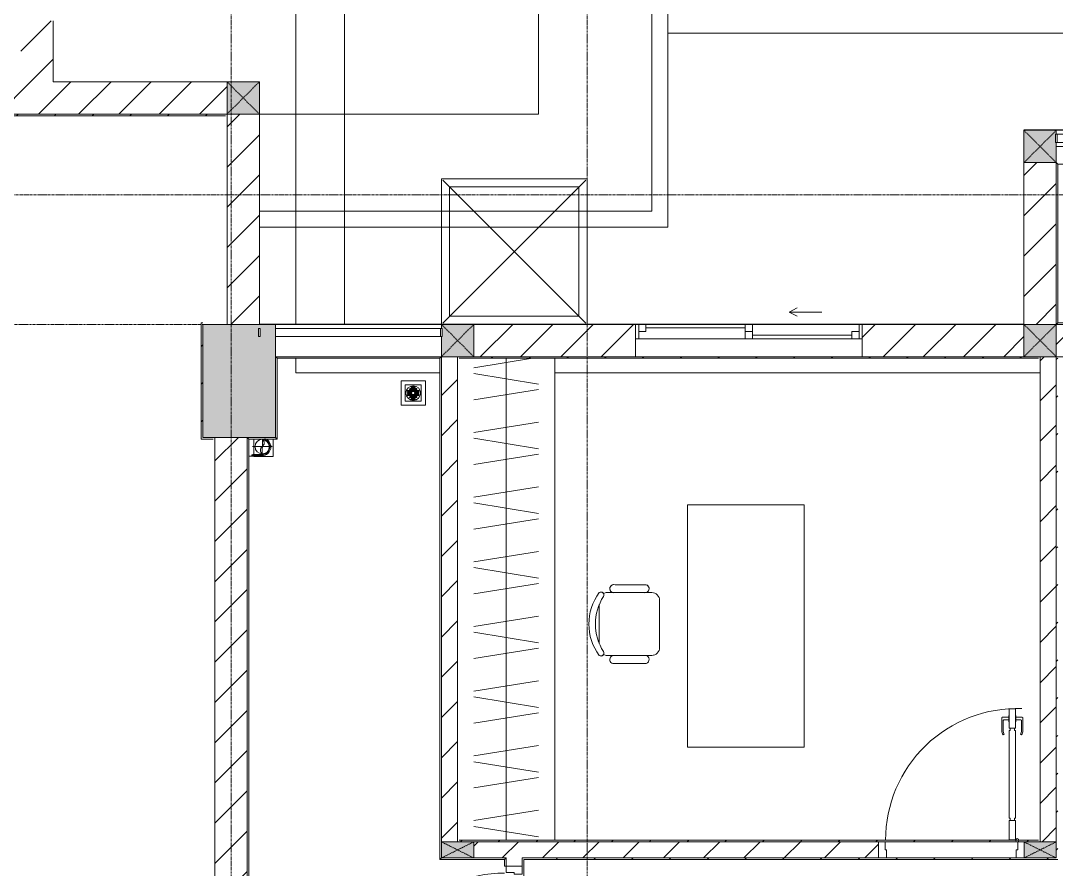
# Model space of a CAD drawing. Header units: millimetres. Extents: x -24439 to 198341, y -52871 to 149926.
# Drawn here: x 51452 to 57853, y 41167 to 46415 of the extents above; entities that cross this region are included whole.
import ezdxf

# ---------------------------------------------------------------- set-up
doc = ezdxf.new("R2010")
doc.units = ezdxf.units.MM
for name, pattern in [('Dash', [6, 3, -3]), ('Grid Line', [22.225, 12.7, -3.175, 3.175, -3.175]), ('IMPORT-CENTER _3_', [10.16, 6.35, -1.27, 1.27, -1.27])]:
    doc.linetypes.add(name, pattern=pattern)
for name, color, linetype, lineweight in [('0-1', 7, 'Continuous', 5), ('A-DETL-GENF-1', 9, 'Continuous', 9), ('A-DOOR-1', 9, 'Continuous', 9), ('A-FLOR', 192, 'Continuous', 9), ('A-FLOR-HRAL', 11, 'Continuous', 9), ('A-FLOR-HRAL-1', 9, 'Continuous', 9), ('A-GLAZ', 151, 'Continuous', 9), ('A-WALL', 113, 'Continuous', 9), ('A-WALL-1', 253, 'Continuous', 18), ('A-WALL-2', 9, 'Continuous', 9), ('A-WALL-3', 113, 'Continuous', 18), ('A-WALL-PATT-1', 10, 'Continuous', 9), ('A-WALL-PATT-2', 9, 'Continuous', 9), ('A-WALL-PATT-3', 111, 'Continuous', 9), ('G-IMPT', 8, 'Continuous', 9), ('G-IMPT-2', 8, 'IMPORT-CENTER _3_', 9), ('I-FURN', 30, 'Continuous', 9), ('I-FURN-1', 9, 'Continuous', 9), ('I-WALL-1', 253, 'Continuous', 18), ('I-WALL-3', 2, 'Continuous', 18), ('M-EQPM', 50, 'Continuous', 9), ('S-COLS', 52, 'Continuous', 9), ('S-COLS-1', 254, 'Continuous', 5), ('S-COLS-2', 253, 'Continuous', 18), ('S-COLS-3', 9, 'Continuous', 9), ('S-COLS-4', 52, 'Continuous', 18), ('S-COLS-5', 52, 'Dash', 9), ('S-COLS-HDLN', 52, 'Dash', 9), ('S-COLS-HDLN-1', 9, 'Dash', 9), ('S-GRID-1', 1, 'Grid Line', 9)]:
    doc.layers.add(name, color=color, linetype=linetype, lineweight=lineweight)
pattern_1 = [(45, (0, 0), (-124.4508, 124.4508), [])]
pattern_2 = [(45, (0, 0), (-116.67262, 116.67262), [])]

# ---------------------------------------------------------------- blocks, each defined once
blk = doc.blocks.new('NCV_TKTC_KET CAU_rvt-1-TKCS_MB ĐỊNH VỊ CAO ĐỘ THIẾT KẾ')
at = {"layer": 'S-COLS-1'}
h = blk.add_hatch(color=256, dxfattribs=at)
h.paths.add_polyline_path([(53027.6, 43836.9), (53027.6, 44536.9), (52577.6, 44536.9), (52577.6, 43836.9), (52932.6, 43836.9)])
h.paths.add_polyline_path([(52922.6, 44462), (52922.6, 44512), (52932.6, 44512), (52932.6, 44462)])
at = {"layer": 'S-COLS-2'}
for p, q in [((53027.6, 44536.9), (52577.6, 44536.9)), ((52577.6, 44536.9), (52577.6, 43836.9)), ((53027.6, 43836.9), (53027.6, 44536.9)), ((52577.6, 43836.9), (53027.6, 43836.9))]:
    blk.add_line(p, q, dxfattribs=at)
blk = doc.blocks.new('DOOR_CW_01 CANH MO-PANEL KINH - DIW_01-900x2200-CỬA GỖ VÂN LAMINATE-553375-TKCS_MB ĐỊNH VỊ CAO ĐỘ THIẾT KẾ')
at = {"layer": 'A-DETL-GENF-1'}
for p, q in [((-397, -182), (-397, -62)), ((-397, -62), (-357, -62)), ((-357, -62), (-357, -182)), ((-357, -182), (-397, -182)), ((-391, -196), (-391, -182)), ((-391, -182), (-363, -182)), ((-363, -182), (-363, -196)), ((-397, -196), (-391, -196)), ((-397, -738), (-397, -196)), ((-357, -196), (-363, -196)), ((-357, -196), (-357, -738)), ((-442, -737), (-442, -816.5)), ((-434, -799.5), (-434, -737)), ((-433.9, -711.2), (-427.3, -715.8)), ((-397, -738), (-391, -738)), ((-357, -752), (-397, -752)), ((-397, -752), (-397, -872)), ((-391, -752), (-391, -738)), ((-363, -752), (-391, -752)), ((-357, -738), (-363, -738)), ((-363, -738), (-363, -752)), ((-357, -872), (-357, -752)), ((-320.1, -711.2), (-326.7, -715.8)), ((-320, -799.5), (-320, -737)), ((-312, -737), (-312, -816.5)), ((-399, -820.5), (-438, -820.5)), ((-399, -803.5), (-430, -803.5)), ((-399, -792.2), (-399, -831.8)), ((-397, -792.2), (-399, -792.2)), ((-399, -831.8), (-397, -831.8)), ((-397, -792.2), (-397, -831.8)), ((-357, -792.2), (-357, -831.8)), ((-357, -792.2), (-355, -792.2)), ((-355, -831.8), (-357, -831.8)), ((-355, -792.2), (-355, -831.8)), ((-355, -803.5), (-324, -803.5)), ((-355, -820.5), (-316, -820.5)), ((-397, -872), (-357, -872))]:
    blk.add_line(p, q, dxfattribs=at)
blk.add_circle((-407, -60), 10, dxfattribs=at)
for centre, radius, start, end in [((-407, -60), 814, 268, 0), ((-397, -737), 45, 145, 180), ((-397, -737), 37, 145, 180), ((-357, -737), 37, 0, 35), ((-357, -737), 45, 360, 35), ((-438, -816.5), 4, 180, 270), ((-430, -799.5), 4, 180, 270), ((-324, -799.5), 4, 270, 0), ((-316, -816.5), 4, 270, 0)]:
    blk.add_arc(centre, radius, start, end, dxfattribs=at)
at = {"layer": 'A-DOOR-1'}
for p, q in [((-450, -50), (-450, 50)), ((-450, 50), (-400, 50)), ((-400, 50), (-400, 0)), ((400, 0), (400, 50)), ((400, 50), (450, 50)), ((450, 50), (450, -50)), ((-410, -50), (-450, -50)), ((-410, 0), (-410, -50)), ((-400, 0), (-410, 0)), ((-407, -50), (-382, -50)), ((410, 0), (400, 0)), ((410, -50), (410, 0)), ((450, -50), (410, -50))]:
    blk.add_line(p, q, dxfattribs=at)
blk = doc.blocks.new('TU DO LV A - TU DO LV A-451134-TKCS_MB ĐỊNH VỊ CAO ĐỘ THIẾT KẾ')
at = {"layer": 'I-FURN'}
for p, q in [((10, 0), (2990, 0)), ((169, -101), (104.4, -499)), ((202.5, -101), (267.1, -499)), ((404.3, -101), (468.9, -499)), ((569, -101), (504.4, -499)), ((602.5, -101), (667.1, -499)), ((804.3, -101), (868.9, -499)), ((969, -101), (904.4, -499)), ((1002.5, -101), (1067.1, -499)), ((1204.3, -101), (1268.9, -499)), ((1369, -101), (1304.4, -499)), ((1402.5, -101), (1467.1, -499)), ((1604.3, -101), (1668.9, -499)), ((1769, -101), (1704.4, -499)), ((1802.5, -101), (1867.1, -499)), ((2004.3, -101), (2068.9, -499)), ((2169, -101), (2104.4, -499)), ((2202.5, -101), (2267.1, -499)), ((2404.3, -101), (2468.9, -499)), ((2569, -101), (2504.4, -499)), ((2602.5, -101), (2667.1, -499)), ((2804.3, -101), (2868.9, -499)), ((2969, -101), (2904.4, -499)), ((10, -136.3), (68.9, -499)), ((10, -300), (2990, -300))]:
    blk.add_line(p, q, dxfattribs=at)
at = {"layer": 'I-FURN-1'}
blk.add_line((10, 0), (2990, 0), dxfattribs=at)
blk = doc.blocks.new('BAN LV A - BAN LV A_dwg_ban hoc2-348006-TKCS_MB ĐỊNH VỊ CAO ĐỘ THIẾT KẾ')
at = {"layer": 'I-FURN'}
for p, q in [((-194.4, 388.8), (-194.4, 113.4)), ((145.8, 437.4), (-145.8, 437.4)), ((194.4, 113.4), (194.4, 388.8)), ((-243, 354.4), (-243, 162)), ((194.4, 351.4), (194.4, 150.8)), ((243.7, 162), (243.7, 354.4)), ((-120.5, 64.8), (120.5, 64.8))]:
    blk.add_line(p, q, dxfattribs=at)
at = {"layer": 'I-FURN', "flags": 128}
blk.add_lwpolyline([(-737.8, 610.5), (-737.8, 1330.5), (-154.9, 1330.5), (762.2, 1330.5), (762.2, 610.5)], close=True, dxfattribs=at)
at = {"layer": 'I-FURN'}
for centre, radius, start, end in [((-145.8, 388.8), 48.6, 90, 180), ((145.8, 388.8), 48.6, 360, 90), ((-218.7, 347.3), 25.3, 343.7398, 163.7398), ((219.4, 347.3), 25.3, 16.2602, 170.70537), ((-218.7, 154.9), 25.3, 163.7398, 16.2602), ((219.4, 154.9), 25.3, 189.29463, 16.2602), ((-180.2, 75.4), 17.8, 57.97259, 216.69006), ((-145.8, 113.4), 48.6, 180, 207.58444), ((0, 324), 324, 233.1301, 306.8699), ((0, 359.3), 318.2, 237.57575, 302.42425), ((180.2, 75.4), 17.8, 323.30994, 122.02741), ((145.8, 113.4), 48.6, 332.41556, 0)]:
    blk.add_arc(centre, radius, start, end, dxfattribs=at)
blk = doc.blocks.new('BAN LV A - BAN LV A_dwg-348005-TKCS_MB ĐỊNH VỊ CAO ĐỘ THIẾT KẾ')
at = {"extrusion": (0, 0, -1), "zscale": -1, "rotation": 180}
blk.add_blockref('BAN LV A - BAN LV A_dwg_ban hoc2-348006-TKCS_MB ĐỊNH VỊ CAO ĐỘ THIẾT KẾ', (-729, 1383.7), dxfattribs=at)
blk = doc.blocks.new('BAN LV A - BAN LV A-401069-TKCS_MB ĐỊNH VỊ CAO ĐỘ THIẾT KẾ')
at = {"layer": 'I-FURN-1'}
for p, q in [((-8.8, -53.2), (1491.2, -53.2)), ((-8.8, -773.2), (-8.8, -53.2)), ((1491.2, -53.2), (1491.2, -773.2)), ((1491.2, -773.2), (-8.8, -773.2)), ((583.2, -946.3), (874.8, -946.3)), ((534.6, -1029.3), (534.6, -994.9)), ((923.4, -994.9), (923.4, -1032.3)), ((486, -1221.7), (486, -1029.3)), ((972.7, -1029.3), (972.7, -1221.7)), ((534.6, -1270.3), (534.6, -1235.9)), ((923.4, -1232.9), (923.4, -1270.3))]:
    blk.add_line(p, q, dxfattribs=at)
for centre, radius, start, end in [((583.2, -994.9), 48.6, 90, 180), ((874.8, -994.9), 48.6, 0, 90), ((510.3, -1036.4), 25.3, 16.2602, 163.7398), ((948.4, -1036.4), 25.3, 16.2602, 170.70537), ((510.3, -1228.8), 25.3, 163.7398, 343.7398), ((583.2, -1270.3), 48.6, 180, 207.58444), ((874.8, -1270.3), 48.6, 332.41556, 0), ((948.4, -1228.8), 25.3, 189.29463, 16.2602), ((548.9, -1308.3), 17.8, 119.40397, 216.69006), ((729, -1059.7), 324, 233.1301, 306.8699), ((909.2, -1308.3), 17.8, 323.30994, 60.59603)]:
    blk.add_arc(centre, radius, start, end, dxfattribs=at)
at = {"extrusion": (0, 0, -1), "zscale": -1, "rotation": 180}
blk.add_blockref('BAN LV A - BAN LV A_dwg-348005-TKCS_MB ĐỊNH VỊ CAO ĐỘ THIẾT KẾ', (0, 0), dxfattribs=at)
blk = doc.blocks.new('Railing - 50 x 10mm-457210-TKCS_MB ĐỊNH VỊ CAO ĐỘ THIẾT KẾ')
at = {"layer": 'A-FLOR-HRAL-1'}
for p, q in [((25, 5), (-25, 5)), ((-25, 5), (-25, -5)), ((25, -5), (25, 5)), ((-25, -5), (25, -5))]:
    blk.add_line(p, q, dxfattribs=at)
blk = doc.blocks.new('Railing - Railing-641404-TKCS_MB ĐỊNH VỊ CAO ĐỘ THIẾT KẾ')
at = {"layer": 'A-FLOR-HRAL-1'}
for p, q in [((31139.1, 35251.3), (30119.1, 35251.3)), ((30119.1, 35201.3), (31139.1, 35201.3))]:
    blk.add_line(p, q, dxfattribs=at)
at = {"extrusion": (0, 0, -1), "zscale": -1, "rotation": 270}
for p in [(-30019.1, 35226.3), (-31144.1, 35226.3)]:
    blk.add_blockref('Railing - 50 x 10mm-457210-TKCS_MB ĐỊNH VỊ CAO ĐỘ THIẾT KẾ', p, dxfattribs=at)
blk = doc.blocks.new('G1_SOF - BO TRU - 100x200-746114-TKCS_MB ĐỊNH VỊ CAO ĐỘ THIẾT KẾ')
at = {"layer": 'S-COLS-3'}
blk.add_hatch(color=256, dxfattribs=at).paths.add_polyline_path([(-50, -98.4), (50, -98.4), (50, 100), (-50, 100)])
at = {"layer": 'S-COLS-2'}
for p, q in [((-50, 100), (50, 100)), ((-50, -98.4), (-50, 100)), ((50, 100), (50, -98.4))]:
    blk.add_line(p, q, dxfattribs=at)
at = {"layer": 'S-COLS-HDLN-1'}
for p, q in [((50, -100), (-50, 100)), ((-50, -100), (50, 100))]:
    blk.add_line(p, q, dxfattribs=at)
blk = doc.blocks.new('G1_SOF - BO TRU - 100x200-V62-TKCS_MB ĐỊNH VỊ CAO ĐỘ THIẾT KẾ')
at = {"layer": 'S-COLS-3'}
blk.add_hatch(color=256, dxfattribs=at).paths.add_polyline_path([(-50, -100), (50, -100), (50, 100), (-50, 100)])
at = {"layer": 'S-COLS-2'}
for p, q in [((-50, 100), (50, 100)), ((-50, -100), (-50, 100)), ((50, 100), (50, -100)), ((50, -100), (-50, -100))]:
    blk.add_line(p, q, dxfattribs=at)
at = {"layer": 'S-COLS-HDLN-1'}
for p, q in [((50, -100), (-50, 100)), ((-50, -100), (50, 100))]:
    blk.add_line(p, q, dxfattribs=at)
blk = doc.blocks.new('Railing - Railing-784003-TKCS_MB ĐỊNH VỊ CAO ĐỘ THIẾT KẾ')
at = {"layer": 'A-FLOR-HRAL-1'}
for p, q in [((30119.1, 35076.2), (30129.1, 35066.2)), ((31144.1, 35076.2), (31134.1, 35066.2)), ((30129.1, 35066.2), (31134.1, 35066.2)), ((30129.1, 34566.2), (30129.1, 35066.2)), ((31134.1, 35066.2), (31134.1, 31966.2)), ((29944.1, 34576.2), (29954.1, 34566.2)), ((29954.1, 34566.2), (30129.1, 34566.2)), ((29954.1, 31286.2), (29954.1, 34566.2)), ((30119.1, 34576.2), (30129.1, 34566.2)), ((31144.1, 31976.2), (31134.1, 31966.2)), ((31134.1, 31966.2), (31534.1, 31966.2)), ((31544.1, 31976.2), (31534.1, 31966.2)), ((31534.1, 31966.2), (31534.1, 31926.2)), ((31544.1, 31926.2), (31534.1, 31926.2)), ((29944.1, 31276.2), (29954.1, 31286.2)), ((30054.1, 31286.2), (29954.1, 31286.2)), ((30044.1, 31276.2), (30054.1, 31286.2)), ((30054.1, 30986.2), (30054.1, 31286.2)), ((30044.1, 30976.2), (30054.1, 30986.2)), ((31534.1, 30986.2), (30054.1, 30986.2)), ((31534.1, 31026.2), (31544.1, 31026.2)), ((31534.1, 31026.2), (31534.1, 30986.2)), ((31544.1, 30976.2), (31534.1, 30986.2))]:
    blk.add_line(p, q, dxfattribs=at)
blk = doc.blocks.new('Railing - Railing-784301-TKCS_MB ĐỊNH VỊ CAO ĐỘ THIẾT KẾ')
at = {"layer": 'A-FLOR-HRAL-1'}
for p, q in [((34945.7, 36274.6), (34954.1, 36266.2)), ((34954.1, 36266.2), (38009.1, 36266.2)), ((34954.1, 35286.2), (34954.1, 36266.2)), ((38017.6, 36274.7), (38009.1, 36266.2)), ((38009.1, 36266.2), (38009.1, 35286.2)), ((34944.1, 35276.2), (34954.1, 35286.2)), ((35119.1, 35286.2), (34954.1, 35286.2)), ((35119.1, 35286.2), (35119.1, 35276.2)), ((37619.1, 35276.2), (37619.1, 35286.2)), ((38009.1, 35286.2), (37619.1, 35286.2)), ((38019, 35276.3), (38009.1, 35286.2))]:
    blk.add_line(p, q, dxfattribs=at)
blk = doc.blocks.new('DOOR_CW_01 CANH MO-PANEL KINH - DIG_01-900x2200-CỬA NHÔM KÍNH-400868-TKCS_MB ĐỊNH VỊ CAO ĐỘ THIẾT KẾ')
at = {"layer": 'A-DETL-GENF-1'}
for p, q in [((-397, 872), (-357, 872)), ((-397, 752), (-397, 872)), ((-357, 872), (-357, 752)), ((-442, 737), (-442, 816.5)), ((-399, 820.5), (-438, 820.5)), ((-434, 799.5), (-434, 737)), ((-399, 803.5), (-430, 803.5)), ((-399, 831.8), (-397, 831.8)), ((-399, 792.2), (-399, 831.8)), ((-397, 792.2), (-399, 792.2)), ((-397, 792.2), (-397, 831.8)), ((-357, 792.2), (-357, 831.8)), ((-355, 831.8), (-357, 831.8)), ((-357, 792.2), (-355, 792.2)), ((-355, 792.2), (-355, 831.8)), ((-355, 820.5), (-316, 820.5)), ((-355, 803.5), (-324, 803.5)), ((-320, 799.5), (-320, 737)), ((-312, 737), (-312, 816.5)), ((-433.9, 711.2), (-427.3, 715.8)), ((-357, 752), (-397, 752)), ((-397, 738), (-391, 738)), ((-397, 738), (-397, 196)), ((-363, 752), (-391, 752)), ((-391, 752), (-391, 738)), ((-363, 738), (-363, 752)), ((-357, 738), (-363, 738)), ((-357, 196), (-357, 738)), ((-320.1, 711.2), (-326.7, 715.8)), ((-397, 196), (-391, 196)), ((-391, 196), (-391, 182)), ((-357, 196), (-363, 196)), ((-363, 182), (-363, 196)), ((-357, 182), (-397, 182)), ((-397, 182), (-397, 62)), ((-391, 182), (-363, 182)), ((-357, 62), (-357, 182)), ((-397, 62), (-357, 62))]:
    blk.add_line(p, q, dxfattribs=at)
blk.add_circle((-407, 60), 10, dxfattribs=at)
for centre, radius, start, end in [((-407, 60), 814, 360, 92), ((-438, 816.5), 4, 90, 180), ((-430, 799.5), 4, 90, 180), ((-324, 799.5), 4, 360, 90), ((-316, 816.5), 4, 0, 90), ((-397, 737), 45, 180, 215), ((-397, 737), 37, 180, 215), ((-357, 737), 37, 325, 0), ((-357, 737), 45, 325, 0)]:
    blk.add_arc(centre, radius, start, end, dxfattribs=at)
at = {"layer": 'A-DOOR-1'}
for p, q in [((-410, 50), (-450, 50)), ((-450, 50), (-450, -50)), ((-410, 0), (-410, 50)), ((-400, 0), (-410, 0)), ((-407, 50), (-382, 50)), ((-400, -50), (-400, 0)), ((410, 0), (400, 0)), ((400, 0), (400, -50)), ((450, 50), (410, 50)), ((410, 50), (410, 0)), ((450, -50), (450, 50)), ((-450, -50), (-400, -50)), ((400, -50), (450, -50))]:
    blk.add_line(p, q, dxfattribs=at)
blk = doc.blocks.new('NCV_TKTC_TANG 1_rvt-1-TKCS_MB ĐỊNH VỊ CAO ĐỘ THIẾT KẾ')
at = {"layer": 'A-WALL-PATT-1'}
h = blk.add_hatch(dxfattribs=at)
h.set_pattern_fill('FP_2', color=256, style=0, pattern_type=2)
h.set_pattern_definition(pattern_1)
h.paths.add_polyline_path([(54052.6, 41336.9), (54152.6, 41336.9), (54152.6, 44336.9), (54052.6, 44336.9), (54052.6, 41843.3)])
h = blk.add_hatch(dxfattribs=at)
h.set_pattern_fill('FP_2', color=256, style=0, pattern_type=2)
h.set_pattern_definition(pattern_1)
h.paths.add_polyline_path([(57852.6, 41336.9), (57852.6, 44336.9), (57752.6, 44336.9), (57752.6, 41336.9)])
h = blk.add_hatch(dxfattribs=at)
h.set_pattern_fill('FP_2', color=256, style=0, pattern_type=2)
h.set_pattern_definition(pattern_1)
h.paths.add_polyline_path([(56754.2, 41236.9), (56754.2, 41336.9), (54252.6, 41336.9), (54252.6, 41236.9), (56193.9, 41236.9)])
h = blk.add_hatch(dxfattribs=at)
h.set_pattern_fill('FP_2', color=256, style=0, pattern_type=2)
h.set_pattern_definition(pattern_1)
h.paths.add_polyline_path([(54552.6, 40236.9), (54552.6, 40286.9), (54452.6, 40286.9), (54452.6, 40236.9), (54502.6, 40236.9)])
h.paths.add_polyline_path([(54502.6, 41186.9), (54552.6, 41186.9), (54552.6, 41236.9), (54452.6, 41236.9), (54452.6, 41186.9)])
at = {"layer": 'A-WALL-PATT-2'}
h = blk.add_hatch(dxfattribs=at)
h.set_pattern_fill('FP_3', color=256, style=0, pattern_type=2)
h.set_pattern_definition(pattern_2)
h.paths.add_polyline_path([(57752.6, 44326.9), (57752.6, 44336.9), (54162.6, 44336.9), (54162.6, 44326.9), (57742.6, 44326.9)])
h = blk.add_hatch(dxfattribs=at)
h.set_pattern_fill('FP_3', color=256, style=0, pattern_type=2)
h.set_pattern_definition(pattern_2)
h.paths.add_polyline_path([(57862.6, 41236.9), (57862.6, 44336.9), (57852.6, 44336.9), (57852.6, 41236.9)])
h = blk.add_hatch(dxfattribs=at)
h.set_pattern_fill('FP_3', color=256, style=0, pattern_type=2)
h.set_pattern_definition(pattern_2)
h.paths.add_polyline_path([(54252.6, 41336.9), (57742.6, 41336.9), (57742.6, 41346.9), (54162.6, 41346.9), (54162.6, 41336.9)])
h = blk.add_hatch(dxfattribs=at)
h.set_pattern_fill('FP_3', color=256, style=0, pattern_type=2)
h.set_pattern_definition(pattern_2)
h.paths.add_polyline_path([(54562.6, 40246.9), (54562.6, 41236.9), (54552.6, 41236.9), (54552.6, 40246.9)])
h = blk.add_hatch(dxfattribs=at)
h.set_pattern_fill('FP_3', color=256, style=0, pattern_type=2)
h.set_pattern_definition(pattern_2)
h.paths.add_polyline_path([(56193.9, 41226.9), (57862.6, 41226.9), (57862.6, 41236.9), (54562.6, 41236.9), (54562.6, 41226.9), (54983.4, 41226.9)])
at = {"layer": 'A-WALL-1'}
for p, q in [((54052.6, 44336.9), (54052.6, 41336.9)), ((54152.6, 44336.9), (54052.6, 44336.9)), ((54152.6, 41336.9), (54152.6, 44336.9)), ((57852.6, 44336.9), (57752.6, 44336.9)), ((57752.6, 44336.9), (57752.6, 41336.9)), ((57852.6, 41336.9), (57852.6, 44336.9)), ((56754.2, 41336.9), (54252.6, 41336.9)), ((54252.6, 41236.9), (54452.6, 41236.9)), ((54452.6, 41236.9), (54452.6, 41186.9)), ((54552.6, 41186.9), (54552.6, 41236.9)), ((54562.6, 41236.9), (56754.2, 41236.9))]:
    blk.add_line(p, q, dxfattribs=at)
at = {"layer": 'A-WALL-2'}
for p, q in [((53027.6, 44536.9), (54052.2, 44536.9)), ((54052.2, 44512), (54052.2, 44536.9)), ((54052.2, 44336.9), (54052.2, 44462)), ((54052.2, 44336.9), (53027.6, 44336.9)), ((54562.6, 41236.9), (54552.6, 41236.9))]:
    blk.add_line(p, q, dxfattribs=at)
at = {"layer": 'I-WALL-1'}
for p, q in [((55252.6, 44336.9), (54162.6, 44336.9)), ((54162.6, 44326.9), (57742.6, 44326.9)), ((57752.6, 44336.9), (56652.6, 44336.9)), ((57752.6, 44326.9), (57752.6, 44336.9)), ((57862.6, 44336.9), (57852.6, 44336.9)), ((57852.6, 44336.9), (57852.6, 41336.9)), ((57742.6, 41346.9), (54162.6, 41346.9)), ((54252.6, 41336.9), (56754.2, 41336.9)), ((56794.2, 41336.9), (57614.2, 41336.9)), ((54552.6, 41236.9), (54552.6, 41186.9)), ((56754.2, 41236.9), (54562.6, 41236.9)), ((54562.6, 41226.9), (57862.6, 41226.9)), ((54562.6, 40246.9), (54562.6, 41226.9)), ((57604.2, 41236.9), (56804.2, 41236.9))]:
    blk.add_line(p, q, dxfattribs=at)
at = {"layer": 'A-DOOR-1'}
for name, p, rotation in [('DOOR_CW_01 CANH MO-PANEL KINH - DIW_01-900x2200-CỬA GỖ VÂN LAMINATE-553375-TKCS_MB ĐỊNH VỊ CAO ĐỘ THIẾT KẾ', (57204.2, 41286.9), 180), ('DOOR_CW_01 CANH MO-PANEL KINH - DIG_01-900x2200-CỬA NHÔM KÍNH-400868-TKCS_MB ĐỊNH VỊ CAO ĐỘ THIẾT KẾ', (54502.6, 40736.9), 90.0000000000011)]:
    blk.add_blockref(name, p, dxfattribs=dict(at, rotation=rotation))
at = {"layer": 'A-FLOR-HRAL-1'}
for name in ['Railing - Railing-784301-TKCS_MB ĐỊNH VỊ CAO ĐỘ THIẾT KẾ', 'Railing - Railing-641404-TKCS_MB ĐỊNH VỊ CAO ĐỘ THIẾT KẾ', 'Railing - Railing-784003-TKCS_MB ĐỊNH VỊ CAO ĐỘ THIẾT KẾ']:
    blk.add_blockref(name, (22908.5, 9260.7), dxfattribs=at)
at = {"layer": 'I-FURN-1'}
for name, p, rotation in [('TU DO LV A - TU DO LV A-451134-TKCS_MB ĐỊNH VỊ CAO ĐỘ THIẾT KẾ', (54752.6, 44336.9), 270.0000000000002), ('BAN LV A - BAN LV A-401069-TKCS_MB ĐỊNH VỊ CAO ĐỘ THIẾT KẾ', (56347.4, 43412.7), 270.0000000000005)]:
    blk.add_blockref(name, p, dxfattribs=dict(at, rotation=rotation))
at = {"layer": 'S-COLS-3', "rotation": 270.0000000000007}
for name, p in [('G1_SOF - BO TRU - 100x200-V62-TKCS_MB ĐỊNH VỊ CAO ĐỘ THIẾT KẾ', (54152.6, 41286.9)), ('G1_SOF - BO TRU - 100x200-746114-TKCS_MB ĐỊNH VỊ CAO ĐỘ THIẾT KẾ', (57752.6, 41286.9))]:
    blk.add_blockref(name, p, dxfattribs=at)
blk = doc.blocks.new('1_FAMILY RVT - W01-WxH 1400x1400xmm-389822-TKCS_MB ĐỊNH VỊ CAO ĐỘ THIẾT KẾ')
at = {"layer": 'A-GLAZ'}
for p, q in [((248.4, 172.39), (299.2, 197.79)), ((248.4, 172.39), (299.2, 146.99)), ((248.4, 172.39), (451.6, 172.39)), ((-700, 96.19), (-700, -103.81)), ((700, 96.19), (-700, 96.19)), ((-700, 96.19), (-636.5, 96.19)), ((-680.95, 96.19), (-680.95, 7.29)), ((-636.5, 96.19), (-22.225, 96.19)), ((-636.5, 96.19), (-636.5, 51.74)), ((-636.5, 73.965), (-22.225, 73.965)), ((-22.225, 7.29), (-22.225, 96.19)), ((-22.225, 96.19), (22.225, 96.19)), ((22.225, 96.19), (680.95, 96.19)), ((22.225, 96.19), (22.225, 7.29)), ((680.95, 96.19), (700, 96.19)), ((680.95, 96.19), (680.95, 7.29)), ((700, -103.81), (700, 96.19)), ((-700, 7.29), (-680.95, 7.29)), ((-636.5, 51.74), (-680.95, 51.74)), ((-680.95, 7.29), (-22.225, 7.29)), ((22.225, 51.74), (-22.225, 51.74)), ((-22.225, 7.29), (22.225, 7.29)), ((22.225, 29.515), (636.5, 29.515)), ((22.225, 7.29), (636.5, 7.29)), ((636.5, 51.74), (636.5, 7.29)), ((680.95, 51.74), (636.5, 51.74)), ((636.5, 7.29), (700, 7.29)), ((-700, -103.81), (700, -103.81))]:
    blk.add_line(p, q, dxfattribs=at)
blk = doc.blocks.new('Railing - 50 x 10mm-1251311-TKCS_MB ĐỊNH VỊ CAO ĐỘ THIẾT KẾ')
at = {"layer": 'A-FLOR-HRAL'}
for p, q in [((25, 5), (-25, 5)), ((-25, 5), (-25, -5)), ((25, -5), (25, 5)), ((-25, -5), (25, -5))]:
    blk.add_line(p, q, dxfattribs=at)
blk = doc.blocks.new('Railing - Railing-1601230-TKCS_MB ĐỊNH VỊ CAO ĐỘ THIẾT KẾ')
at = {"layer": 'A-FLOR-HRAL'}
for p, q in [((60922.6, 45712.4), (57857.6, 45712.4)), ((57857.6, 45662.4), (60922.6, 45662.4))]:
    blk.add_line(p, q, dxfattribs=at)
at = {"rotation": 90}
for p in [(57852.6, 45687.4), (60927.6, 45687.4)]:
    blk.add_blockref('Railing - 50 x 10mm-1251311-TKCS_MB ĐỊNH VỊ CAO ĐỘ THIẾT KẾ', p, dxfattribs=at)
blk = doc.blocks.new('TKTC_XREF_251221_MB TANG 1 - TKTC_XREF_260130_MB TANG 1_dwg_CUM U_DN100-V219-TKCS_MB ĐỊNH VỊ CAO ĐỘ THIẾT KẾ')
at = {"layer": 'G-IMPT'}
blk.add_hatch(color=256, dxfattribs=at).paths.add_polyline_path([(0, -61), (15.8, -58.9), (30.5, -52.8), (43.1, -43.1), (52.8, -30.5), (58.9, -15.8), (61, 0), (58.9, 15.8), (52.8, 30.5), (39.2, 46.2), (30.5, 52.8), (5.4, 60.3), (0, 60.3), (0, 57), (14.8, 55.1), (32.7, 46.2), (40.3, 40.3), (49.4, 28.5), (55.1, 14.8), (57, 0), (55.1, -14.8), (49.4, -28.5), (40.3, -40.3), (28.5, -49.4), (14.8, -55.1), (0, -57)])
for p, q in [((-71.7, 59.2), (-66.9, 59.2)), ((0, 60.3), (0, 57)), ((-79.1, -63.4), (-79.1, -66.6)), ((-76.6, -63.4), (-76.6, -66.6)), ((-74.6, -63.4), (-74.6, -66.6)), ((-72.7, -60.7), (-72.7, -69.3)), ((-66.9, -62.1), (-71.7, -62.1)), ((-66.9, -67.9), (-71.7, -67.9)), ((-65, -69), (0, -69))]:
    blk.add_line(p, q, dxfattribs=at)
at = {"layer": 'G-IMPT', "flags": 128}
for points in [[(-65, 57.3), (-66.9, 57.3), (-66.9, 59.2)], [(-72.7, -62.4), (-78.1, -62.4), (-78.1, -67.6), (-72.7, -67.6)], [(-71.7, -70.8), (-66.9, -70.8), (-66.9, -59.2), (-71.7, -59.2)], [(-66.9, -59.2), (-66.9, -57.3), (-65, -57.3), (-65, -72.7), (-66.9, -72.7), (-66.9, -70.8)], [(-65, -61), (0, -61), (0, -57)]]:
    blk.add_lwpolyline(points, dxfattribs=at)
at = {"layer": 'G-IMPT'}
for centre, radius, start, end in [((0, 0), 69, 270, 70.6147), ((0, 0), 61, 270, 88.22182), ((0, 0), 57, 270, 90), ((-78.1, -63.4), 0.96, 90, 180), ((-78.1, -66.6), 0.96, 180, 270), ((-71.1, -60.7), 1.56, 112.61986, 247.38014), ((-67.9, -65), 4.8, 143.1301, 216.8699), ((-71.1, -69.3), 1.56, 112.61986, 247.38014)]:
    blk.add_arc(centre, radius, start, end, dxfattribs=at)
blk = doc.blocks.new('TKTC_XREF_251221_MB TANG 1 - TKTC_XREF_260130_MB TANG 1_dwg_$cc-V220-TKCS_MB ĐỊNH VỊ CAO ĐỘ THIẾT KẾ')
at = {"layer": 'G-IMPT'}
blk.add_circle((0, 0), 0.5, dxfattribs=at)
for centre, radius, start, end in [((0, 0), 0.5, 90, 270), ((0.188, 0.25), 0.313, 126.8699, 233.1301), ((-0.188, -0.25), 0.313, 306.8699, 53.1301)]:
    blk.add_arc(centre, radius, start, end, dxfattribs=at)
at = {"layer": 'G-IMPT-2'}
for p, q in [((-0.673, 0), (0.673, 0)), ((0, -0.673), (0, 0.509))]:
    blk.add_line(p, q, dxfattribs=at)
blk = doc.blocks.new('TKTC_XREF_251221_MB TANG 1 - TKTC_XREF_260130_MB TANG 1_dwg_THU NUOC - THU NUOC-444531-TKCS_MB TẦNG 1-4202124-TKCS_MB ĐỊNH VỊ CAO ĐỘ THIẾT KẾ')
at = {"layer": 'M-EQPM'}
for p, q in [((-23.3, 10.8), (40.9, 10.8)), ((40.9, 4.8), (-23.3, 4.8)), ((-11, 23.3), (28.5, 23.3)), ((28.5, 17.3), (-11, 17.3)), ((-1.1, 35.6), (18.5, 35.6)), ((18.5, 29.6), (-1.1, 29.6)), ((-23.3, -13.6), (40.9, -13.6)), ((40.9, -19.6), (-23.3, -19.6)), ((-11, -26.1), (28.5, -26.1)), ((28.5, -32.1), (-11, -32.1)), ((-1.1, -38.5), (18.5, -38.5)), ((18.5, -44.5), (-1.1, -44.5))]:
    blk.add_line(p, q, dxfattribs=at)
at = {"layer": 'M-EQPM', "flags": 128}
for points in [[(83.7, -79.4), (83.7, 70.6), (-66.3, 70.6), (-66.3, -79.4)], [(58.7, -54.4), (58.7, 45.6), (-41.3, 45.6), (-41.3, -54.4)]]:
    blk.add_lwpolyline(points, close=True, dxfattribs=at)
for points in [[(-23.3, -1.2), (0.7, -1.2), (0.7, -7.2), (-23.3, -7.2)], [(40.9, -7.2), (16.7, -7.2), (16.7, -1.2), (40.9, -1.2)]]:
    blk.add_lwpolyline(points, dxfattribs=at)
at = {"layer": 'M-EQPM'}
for centre, radius, start, end in [((8.7, -4.4), 45, 360, 180), ((8.7, -4.4), 45, 360, 180), ((-23.3, 7.8), 3, 90, 270), ((-11, 20.3), 3, 90, 270), ((-1.1, 32.6), 3, 90, 270), ((18.5, 32.6), 3, 270, 90), ((28.5, 20.3), 3, 270, 90), ((40.9, 7.8), 3, 270, 90), ((8.7, -4.4), 45, 180, 360), ((8.7, -4.4), 45, 180, 360), ((-23.3, -4.2), 3, 90, 270), ((-23.3, -16.6), 3, 90, 270), ((-11, -29.1), 3, 90, 270), ((-1.1, -41.5), 3, 90, 270), ((18.5, -41.5), 3, 270, 90), ((28.5, -29.1), 3, 270, 90), ((40.9, -4.2), 3, 270, 90), ((40.9, -16.6), 3, 270, 90)]:
    blk.add_arc(centre, radius, start, end, dxfattribs=at)
blk = doc.blocks.new('TKTC_XREF_251221_MB TANG 1 - TKTC_XREF_260130_MB TANG 1_dwg-4202109-TKCS_MB ĐỊNH VỊ CAO ĐỘ THIẾT KẾ')
at = {"layer": 'G-IMPT'}
for p, q in [((-142024.1, -355607.7), (-145499.1, -355607.7)), ((-145499.1, -356807.7), (-150224.1, -356807.7))]:
    blk.add_line(p, q, dxfattribs=at)
at = {"layer": 'G-IMPT', "flags": 128}
for points in [[(-150259.1, -357519.7), (-150259.1, -357625.5), (-150289.1, -357625.5)], [(-150139.1, -357519.7), (-150139.1, -357627.5), (-150259.1, -357627.5), (-150259.1, -357519.7)]]:
    blk.add_lwpolyline(points, dxfattribs=at)
at = {"extrusion": (0, 0, -1), "zscale": -1}
blk.add_blockref('TKTC_XREF_251221_MB TANG 1 - TKTC_XREF_260130_MB TANG 1_dwg_THU NUOC - THU NUOC-444531-TKCS_MB TẦNG 1-4202124-TKCS_MB ĐỊNH VỊ CAO ĐỘ THIẾT KẾ', (149264.8, -357230.3), dxfattribs=at)
at = {"xscale": 0.7894736842105242, "yscale": 0.7894736842105242, "zscale": 0.7894736842105242}
blk.add_blockref('TKTC_XREF_251221_MB TANG 1 - TKTC_XREF_260130_MB TANG 1_dwg_CUM U_DN100-V219-TKCS_MB ĐỊNH VỊ CAO ĐỘ THIẾT KẾ', (-150207.8, -357567.3), dxfattribs=at)
at = {"extrusion": (0, 0, -1), "xscale": 90.0000000000507, "yscale": 90.0000000000507, "zscale": -90.00000000005072, "rotation": 0.3740267799372842}
blk.add_blockref('TKTC_XREF_251221_MB TANG 1 - TKTC_XREF_260130_MB TANG 1_dwg_$cc-V220-TKCS_MB ĐỊNH VỊ CAO ĐỘ THIẾT KẾ', (150206.2, -357565.6), dxfattribs=at)
blk = doc.blocks.new('TKTC_XREF_251221_MB TANG 1 - TKTC_XREF_251221_MB TANG 1-2038492-TKCS_MB ĐỊNH VỊ CAO ĐỘ THIẾT KẾ')
blk.add_blockref('TKTC_XREF_251221_MB TANG 1 - TKTC_XREF_260130_MB TANG 1_dwg-4202109-TKCS_MB ĐỊNH VỊ CAO ĐỘ THIẾT KẾ', (169499.1, 384109.7))
blk = doc.blocks.new('TKTC_NAP THAM BE NUOC NGAM_260130 - TKTC_XREF_260130_NAP THAM BE NUOC NGAM_dwg-4013458-TKCS_MB ĐỊNH VỊ CAO ĐỘ THIẾT KẾ')
at = {"layer": 'G-IMPT'}
for p, q in [((-150009, 148889.7), (-150009, 140114.7)), ((-149709, 148889.7), (-149709, 140114.7)), ((-149100.7, 141006.3), (-148217.4, 140123)), ((-148217.4, 141006.3), (-149100.7, 140123)), ((-148409.1, 139814.7), (-145409.1, 139814.7))]:
    blk.add_line(p, q, dxfattribs=at)
at = {"layer": 'G-IMPT', "flags": 128}
for points in [[(-148209, 140114.7), (-148209, 141014.7), (-149109, 141014.7), (-149109, 140114.7)], [(-150009, 139904.7), (-150009, 139814.7), (-149119.1, 139814.7)]]:
    blk.add_lwpolyline(points, dxfattribs=at)
blk.add_lwpolyline([(-149059, 140164.7), (-148259, 140164.7), (-148259, 140964.7), (-149059, 140964.7)], close=True, dxfattribs=at)
blk = doc.blocks.new('TKTC_NAP THAM BE NUOC NGAM_260130 - NẮP THĂM BỂ NƯỚC NGẦM-2336355-TKCS_MB ĐỊNH VỊ CAO ĐỘ THIẾT KẾ')
blk.add_blockref('TKTC_NAP THAM BE NUOC NGAM_260130 - TKTC_XREF_260130_NAP THAM BE NUOC NGAM_dwg-4013458-TKCS_MB ĐỊNH VỊ CAO ĐỘ THIẾT KẾ', (150009, -139814.7))
blk = doc.blocks.new('G1_SOF - BO TRU - 200x200-3050151-TKCS_MB ĐỊNH VỊ CAO ĐỘ THIẾT KẾ')
at = {"layer": 'S-COLS-HDLN'}
for p, q in [((-100, 100), (100, -100)), ((100, 100), (-100, -100))]:
    blk.add_line(p, q, dxfattribs=at)

msp = doc.modelspace()

# ---------------------------------------------------------------- hatches: boundary and pattern name
at = {"layer": 'A-WALL-PATT-3'}
h = msp.add_hatch(dxfattribs=at)
h.set_pattern_fill('FP_1', color=256, style=0, pattern_type=2)
h.set_pattern_definition(pattern_1)
h.paths.add_polyline_path([(51652.5, 46036.9), (51652.5, 46414.6), (51452.5, 46414.6), (51452.5, 46036.9), (51492.5, 46036.9)])
h.paths.add_polyline_path([(51652.5, 48214.6), (51652.5, 50361.9), (51452.5, 50361.9), (51452.5, 48214.6), (51492.5, 48214.6)])
h = msp.add_hatch(dxfattribs=at)
h.set_pattern_fill('FP_1', color=256, style=0, pattern_type=2)
h.set_pattern_definition(pattern_1)
h.paths.add_polyline_path([(52727.6, 45836.9), (52727.6, 46036.9), (48852.6, 46036.9), (48852.6, 45836.9), (52717.6, 45836.9)])
h.paths.add_polyline_path([(44652.6, 45836.9), (45352.6, 45836.9), (45352.6, 46036.9), (44652.6, 46036.9)])
h.paths.add_polyline_path([(48652.6, 45836.9), (48652.6, 46036.9), (47052.6, 46036.9), (47052.6, 45836.9)])
h = msp.add_hatch(dxfattribs=at)
h.set_pattern_fill('FP_8', color=256, style=0, pattern_type=2)
h.set_pattern_definition(pattern_2)
h.paths.add_polyline_path([(52717.6, 45826.9), (52717.6, 45836.9), (47052.6, 45836.9), (47055.1, 45826.9), (51352.1, 45826.9)])
h.paths.add_polyline_path([(45352.6, 45826.9), (45352.6, 45836.9), (44662.6, 45836.9), (44662.6, 45826.9), (45350.1, 45826.9)])
h = msp.add_hatch(dxfattribs=at)
h.set_pattern_fill('FP_1', color=256, style=0, pattern_type=2)
h.set_pattern_definition(pattern_1)
h.paths.add_polyline_path([(52927.6, 44536.9), (52927.6, 45836.9), (52727.6, 45836.9), (52727.6, 44536.9)])
h = msp.add_hatch(dxfattribs=at)
h.set_pattern_fill('FP_1', color=256, style=0, pattern_type=2)
h.set_pattern_definition(pattern_1)
h.paths.add_polyline_path([(57852.6, 44536.9), (57852.6, 45536.9), (57652.6, 45536.9), (57652.6, 44536.9)])
h.paths.add_polyline_path([(57852.6, 45736.9), (57852.6, 45737.4), (57652.6, 45736.9)])
h = msp.add_hatch(dxfattribs=at)
h.set_pattern_fill('FP_8', color=256, style=0, pattern_type=2)
h.set_pattern_definition(pattern_2)
h.paths.add_polyline_path([(52577.6, 43836.9), (52577.6, 44546.9), (52567.6, 44546.9), (52567.6, 43836.9)])
h = msp.add_hatch(dxfattribs=at)
h.set_pattern_fill('FP_1', color=256, style=0, pattern_type=2)
h.set_pattern_definition(pattern_1)
h.paths.add_polyline_path([(57404.3, 44336.9), (57652.6, 44336.9), (57652.6, 44536.9), (56652.6, 44536.9), (56652.6, 44336.9)])
h.paths.add_polyline_path([(54983.4, 44336.9), (55252.6, 44336.9), (55252.6, 44536.9), (54252.6, 44536.9), (54252.6, 44336.9)])
h = msp.add_hatch(dxfattribs=at)
h.set_pattern_fill('FP_1', color=256, style=0, pattern_type=2)
h.set_pattern_definition(pattern_1)
h.paths.add_polyline_path([(58009.5, 44336.9), (58027.6, 44336.9), (58027.6, 44536.9), (57852.6, 44536.9), (57852.6, 44336.9)])
h.paths.add_polyline_path([(60777.6, 44336.9), (60777.6, 44536.9), (60527.6, 44536.9), (60527.6, 44336.9)])
h = msp.add_hatch(dxfattribs=at)
h.set_pattern_fill('FP_1', color=256, style=0, pattern_type=2)
h.set_pattern_definition(pattern_1)
h.paths.add_polyline_path([(52852.6, 40535.7), (52852.6, 43837), (52652.6, 43837), (52652.6, 40535.7)])
at = {"layer": 'S-COLS-1'}
for points in [[(52727.6, 45836.9), (52927.6, 45836.9), (52927.6, 46036.9), (52727.6, 46036.9)], [(57652.6, 45536.9), (57852.6, 45536.9), (57852.6, 45662.4), (57847.6, 45662.4), (57847.6, 45712.4), (57852.6, 45712.4), (57852.6, 45736.9), (57652.6, 45736.9)], [(54057.6, 44336.9), (54252.6, 44336.9), (54252.6, 44536.9), (54052.6, 44536.9), (54052.6, 44512), (54057.6, 44512), (54057.6, 44462), (54052.6, 44462), (54052.6, 44336.9)], [(57652.6, 44336.9), (57852.6, 44336.9), (57852.6, 44536.9), (57652.6, 44536.9)]]:
    msp.add_hatch(color=256, dxfattribs=at).paths.add_polyline_path(points)

# ---------------------------------------------------------------- linework, layer by layer
at = {"layer": 'A-FLOR'}
for p, q in [((54652.6, 45836.9), (54652.6, 47586.7)), ((52927.6, 45836.9), (54652.6, 45836.9)), ((55452.6, 45136.9), (52927.6, 45136.9))]:
    msp.add_line(p, q, dxfattribs=at)
at = {"layer": 'A-WALL'}
for p, q in [((55452.6, 47586.3), (55452.6, 45137.4)), ((55352.6, 45237.4), (55352.6, 47486.3)), ((75827.6, 46337.4), (55452.6, 46337.4)), ((52727.6, 45836.9), (52727.6, 46036.9)), ((48852.6, 45836.9), (52717.6, 45836.9)), ((52927.6, 45836.9), (52727.6, 45836.9)), ((57652.6, 45736.9), (57852.6, 45736.9)), ((57852.6, 45737.4), (60927.5, 45737.4)), ((60927.5, 45637.4), (57852.6, 45637.4)), ((57852.6, 45536.9), (57652.6, 45536.9)), ((52927.6, 45237.4), (55352.6, 45237.4)), ((55452.6, 45137.4), (52927.6, 45137.4)), ((54252.6, 44536.9), (54252.6, 44336.9)), ((57652.6, 44336.9), (57652.6, 44536.9)), ((57852.6, 44536.9), (57852.6, 44336.9)), ((52652.6, 43837), (52652.6, 40546.9))]:
    msp.add_line(p, q, dxfattribs=at)
at = {"layer": 'A-WALL-3'}
for p, q in [((51652.5, 46036.9), (51652.5, 46414.6)), ((52727.6, 46036.9), (51652.5, 46036.9)), ((52717.6, 45836.9), (52727.6, 45836.9)), ((52727.6, 45836.9), (52727.6, 44536.9)), ((52927.6, 44536.9), (52927.6, 45836.9)), ((57852.6, 45737.4), (57652.6, 45737.4)), ((57652.6, 45737.4), (57652.6, 45736.9)), ((57852.6, 45736.9), (57852.6, 45737.4)), ((57652.6, 45536.9), (57652.6, 44536.9)), ((57852.6, 44536.9), (57852.6, 45536.9)), ((52727.6, 44536.9), (52927.6, 44536.9)), ((55252.6, 44536.9), (54252.6, 44536.9)), ((57652.6, 44536.9), (56652.6, 44536.9)), ((57652.6, 44536.9), (57852.6, 44536.9)), ((58027.6, 44536.9), (57852.6, 44536.9)), ((54252.6, 44336.9), (55252.6, 44336.9)), ((56652.6, 44336.9), (57652.6, 44336.9)), ((57852.6, 44336.9), (58027.6, 44336.9)), ((52852.6, 43837), (52652.6, 43837)), ((52852.6, 40535.7), (52852.6, 43837))]:
    msp.add_line(p, q, dxfattribs=at)
at = {"layer": 'I-WALL-3'}
for p, q in [((47052.6, 45826.9), (52717.6, 45826.9)), ((52577.6, 44546.9), (52567.6, 44546.9)), ((52567.6, 44546.9), (52567.6, 43826.9)), ((52577.6, 43836.9), (52577.6, 44536.9)), ((52567.6, 43826.9), (52642.6, 43826.9)), ((52642.6, 43836.9), (52577.6, 43836.9))]:
    msp.add_line(p, q, dxfattribs=at)
at = {"layer": 'S-COLS'}
for p, q in [((52727.6, 46036.9), (52727.6, 45836.9)), ((52727.6, 45836.9), (52927.6, 45836.9)), ((57852.6, 45736.9), (57652.6, 45736.9)), ((57652.6, 45536.9), (57852.6, 45536.9)), ((54252.6, 44336.9), (54252.6, 44536.9)), ((57652.6, 44536.9), (57652.6, 44336.9)), ((57852.6, 44336.9), (57852.6, 44536.9))]:
    msp.add_line(p, q, dxfattribs=at)
at = {"layer": 'S-COLS-4'}
for p, q in [((52927.6, 46036.9), (52727.6, 46036.9)), ((52927.6, 45836.9), (52927.6, 46036.9)), ((57652.6, 45736.9), (57652.6, 45536.9)), ((57852.6, 45712.4), (57852.6, 45736.9)), ((57852.6, 45536.9), (57852.6, 45662.4)), ((54252.6, 44536.9), (54052.6, 44536.9)), ((54052.6, 44536.9), (54052.6, 44512)), ((57852.6, 44536.9), (57652.6, 44536.9)), ((54052.6, 44462), (54052.6, 44336.9)), ((54052.6, 44336.9), (54252.6, 44336.9)), ((57652.6, 44336.9), (57852.6, 44336.9))]:
    msp.add_line(p, q, dxfattribs=at)
at = {"layer": 'S-GRID-1'}
for p, q in [((52752.6, 20960.6), (52752.6, 80482.7)), ((54952.6, 20960.6), (54952.6, 80482.7)), ((128757.8, 45336.9), (32145.8, 45336.9)), ((131551.8, 44536.9), (29351.8, 44536.9))]:
    msp.add_line(p, q, dxfattribs=at)

# ---------------------------------------------------------------- block references
at = {"layer": '0-1'}
for name in ['NCV_TKTC_KET CAU_rvt-1-TKCS_MB ĐỊNH VỊ CAO ĐỘ THIẾT KẾ', 'NCV_TKTC_TANG 1_rvt-1-TKCS_MB ĐỊNH VỊ CAO ĐỘ THIẾT KẾ']:
    msp.add_blockref(name, (0, 0), dxfattribs=at)
at = {"layer": 'A-FLOR-HRAL'}
msp.add_blockref('Railing - Railing-1601230-TKCS_MB ĐỊNH VỊ CAO ĐỘ THIẾT KẾ', (0, 0), dxfattribs=at)
at = {"layer": 'A-GLAZ'}
msp.add_blockref('1_FAMILY RVT - W01-WxH 1400x1400xmm-389822-TKCS_MB ĐỊNH VỊ CAO ĐỘ THIẾT KẾ', (55952.6, 44440.7), dxfattribs=at)
at = {"layer": 'M-EQPM'}
for name, p in [('TKTC_XREF_251221_MB TANG 1 - TKTC_XREF_251221_MB TANG 1-2038492-TKCS_MB ĐỊNH VỊ CAO ĐỘ THIẾT KẾ', (33652.6, 17236.9)), ('TKTC_NAP THAM BE NUOC NGAM_260130 - NẮP THĂM BỂ NƯỚC NGẦM-2336355-TKCS_MB ĐỊNH VỊ CAO ĐỘ THIẾT KẾ', (53152.6, 44236.9))]:
    msp.add_blockref(name, p, dxfattribs=at)
at = {"layer": 'S-COLS-5'}
for p in [(52827.6, 45936.9), (57752.6, 45636.9), (54152.6, 44436.9), (57752.6, 44436.9)]:
    msp.add_blockref('G1_SOF - BO TRU - 200x200-3050151-TKCS_MB ĐỊNH VỊ CAO ĐỘ THIẾT KẾ', p, dxfattribs=at)

doc.saveas('drawing.dxf')
